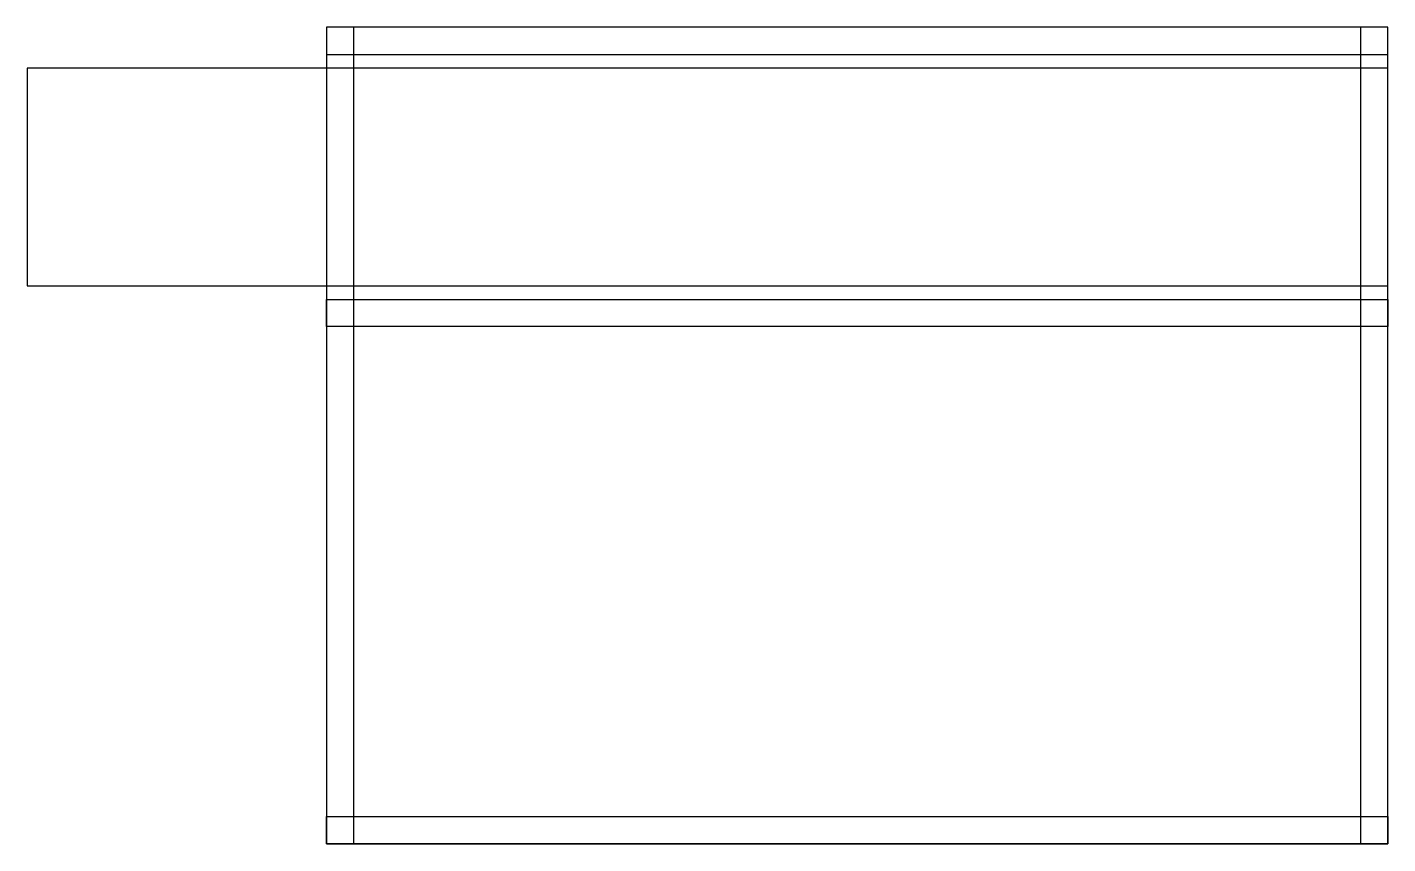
# Model space of a CAD drawing. Header units: millimetres. Extents: x -200 to 0, y -120 to 0.
import ezdxf

# ---------------------------------------------------------------- set-up
doc = ezdxf.new("R2010")
doc.units = ezdxf.units.MM
doc.layers.get('0').update_dxf_attribs({"linetype": 'CONTINUOUS'})

msp = doc.modelspace()

# ---------------------------------------------------------------- linework, layer by layer
for points in [[(0, 0), (-156, 0), (-156, -120), (-152, -120), (-152, 0), (-156, 0), (-156, -120), (0, -120)], [(0, 0), (-156, 0), (-156, -4), (0, -4)], [(0, 0), (-4, 0), (-4, -120), (0, -120)], [(0, -38), (0, -6), (-200, -6), (-200, -38)], [(0, -44), (-156, -44), (-156, -40), (0, -40)], [(0, -120), (-156, -120), (-156, -116), (0, -116)]]:
    msp.add_lwpolyline(points, close=True)

doc.saveas('drawing.dxf')
